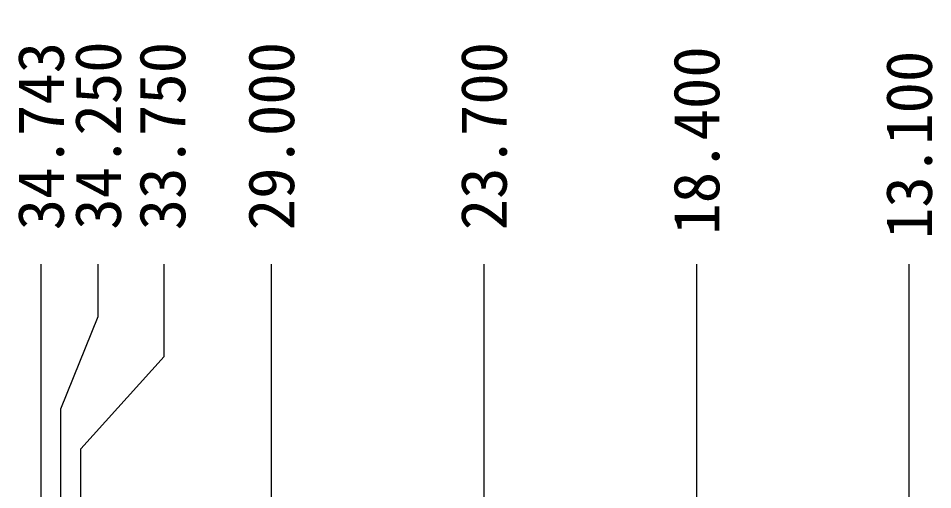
# Model space of a CAD drawing. Extents: x -197 to -81, y -157 to -2.
# Drawn here: x -169.38 to -146.58, y -13.27 to -1.52 of the extents above; entities that cross this region are included whole.
import ezdxf

# ---------------------------------------------------------------- set-up
doc = ezdxf.new("R2010")
doc.units = 0
doc.header["$LTSCALE"] = 5
doc.header["$MEASUREMENT"] = 0
doc.linetypes.add('0', pattern=[0])
doc.layers.add('标注', color=4, linetype='0')
doc.styles.add('宋体', font='SimSun.ttf')

msp = doc.modelspace()

# ---------------------------------------------------------------- linework, layer by layer
at = {"layer": '标注', "lineweight": 5}
for p, q in [((-168.8084, -14.7357, -0.0291), (-168.8084, -7.6513, -0.0291)), ((-167.3839, -8.9513, -0.0291), (-167.3839, -7.6513, -0.0291)), ((-165.7406, -9.9513, -0.0291), (-165.7406, -7.6513, -0.0291)), ((-163.0654, -21.383, -0.0291), (-163.0654, -7.6513, -0.0291)), ((-157.7654, -21.383, -0.0291), (-157.7654, -7.6513, -0.0291)), ((-152.4654, -21.383, -0.0291), (-152.4654, -7.6513, -0.0291)), ((-147.1654, -21.383, -0.0291), (-147.1654, -7.6513, -0.0291)), ((-168.3154, -11.2513, -0.0291), (-167.3839, -8.9513, -0.0291)), ((-167.8154, -12.2513, -0.0291), (-165.7406, -9.9513, -0.0291)), ((-168.3154, -18.0687, -0.0291), (-168.3154, -11.2513, -0.0291)), ((-167.8154, -19.0687, -0.0291), (-167.8154, -12.2513, -0.0291))]:
    msp.add_line(p, q, dxfattribs=at)

# ---------------------------------------------------------------- texts
at = {"layer": '标注', "lineweight": 5, "char_height": 1.15, "attachment_point": 5, "rotation": 90, "style": '宋体'}
for s, insert in [('\\A1;34.743', (-168.8084, -4.4587, -0.0291)), ('\\A1;33.750', (-165.7811, -4.4587, -0.0291)), ('\\A1;29.000', (-163.0654, -4.4587, -0.0291)), ('\\A1;23.700', (-157.7654, -4.4587, -0.0291)), ('\\A1;18.400', (-152.4654, -4.5682, -0.0291)), ('\\A1;13.100', (-147.1654, -4.6777, -0.0291))]:
    msp.add_mtext(s, dxfattribs=dict(at, insert=insert))

# ---------------------------------------------------------------- next in the draw order: texts
at = {"layer": '标注', "lineweight": 5, "insert": (-167.3839, -4.4458, -0.0291), "char_height": 1.15, "attachment_point": 5, "rotation": 90, "style": '宋体', "bg_fill": 2}
msp.add_mtext('\\A1;34.250', dxfattribs=at)

doc.saveas('drawing.dxf')
